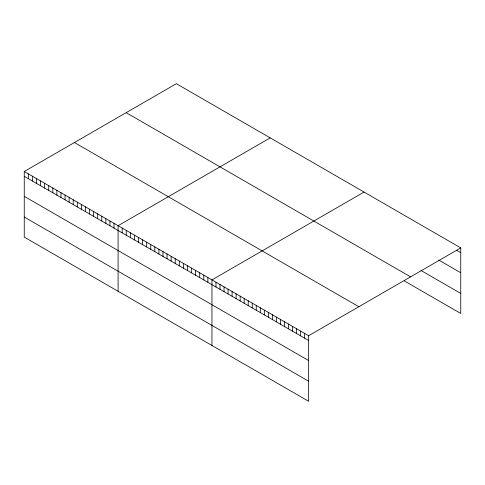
<?xml version="1.0" encoding="UTF-8"?>
<svg xmlns="http://www.w3.org/2000/svg" width="485" height="485" viewBox="0 0 485 485"><rect width="100%" height="100%" fill="white"/><g stroke="black" fill="none" stroke-linecap="round" stroke-linejoin="round"><path stroke-width="0.73" d="M24.25 171.508L308.648 335.705L308.648 401.307L24.25 237.11L24.25 171.508L176.352 83.693L460.75 247.89L460.75 313.492L404.344 280.924M270.206 137.879L118.097 225.695L118.097 291.297M364.053 192.06L211.951 279.875L211.951 345.484M308.648 335.705L460.75 247.89M456.718 250.351L460.75 252.679M438.876 260.118L460.75 272.746M421.035 270.491L460.75 293.419M126.161 112.672L410.553 276.868M74.447 142.529L358.839 306.726M24.25 176.297L308.648 340.494M24.25 196.364L308.648 360.561M24.25 217.044L308.648 381.24M304.616 333.377L304.616 338.166M300.585 331.055L300.585 335.838M296.559 328.727L296.559 333.516M292.528 326.399L292.528 331.188M288.502 324.071L288.502 328.86M284.471 321.749L284.471 326.538M280.445 319.421L280.445 324.21M276.414 317.093L276.414 321.882M272.382 314.771L272.382 319.56M268.357 312.443L268.357 317.232M264.325 310.115L264.325 314.904M260.299 307.793L260.299 312.582M256.268 305.465L256.268 310.254M252.242 303.137L252.242 307.926M248.211 300.815L248.211 305.605M244.185 298.487L244.185 303.277M240.154 296.159L240.154 300.949M236.122 293.837L236.122 298.621M232.097 291.509L232.097 296.299M228.065 289.181L228.065 293.971M224.04 286.859L224.04 291.643M220.008 284.531L220.008 289.321M215.983 282.203L215.983 286.993M207.871 277.523L207.871 282.312M203.791 275.165L203.791 279.954M199.711 272.812L199.711 277.602M195.631 270.454L195.631 275.244M191.551 268.102L191.551 272.885M187.471 265.744L187.471 270.533M183.391 263.385L183.391 268.175M179.304 261.033L179.304 265.822M175.224 258.675L175.224 263.464M171.144 256.322L171.144 261.106M167.064 253.964L167.064 258.754M162.984 251.606L162.984 256.395M158.904 249.254L158.904 254.043M154.824 246.895L154.824 251.685M150.744 244.543L150.744 249.326M146.664 242.185L146.664 246.974M142.584 239.826L142.584 244.616M138.504 237.474L138.504 242.264M134.424 235.116L134.424 239.905M130.344 232.764L130.344 237.553M126.264 230.405L126.264 235.195M122.184 228.047L122.184 232.836M114.017 223.336L114.017 228.126M109.937 220.984L109.937 225.774M105.857 218.626L105.857 223.415M101.777 216.274L101.777 221.057M97.697 213.915L97.697 218.705M93.617 211.557L93.617 216.346M89.537 209.205L89.537 213.994M85.457 206.846L85.457 211.636M81.377 204.494L81.377 209.277M77.297 202.136L77.297 206.925M73.217 199.778L73.217 204.567M69.137 197.425L69.137 202.215M65.057 195.067L65.057 199.856M60.977 192.715L60.977 197.504M56.897 190.356L56.897 195.146M52.81 187.998L52.81 192.787M48.73 185.646L48.73 190.435M44.65 183.288L44.65 188.077M40.57 180.935L40.57 185.725M36.49 178.577L36.49 183.366M32.41 176.219L32.41 181.008M28.33 173.866L28.33 178.656"/></g></svg>
